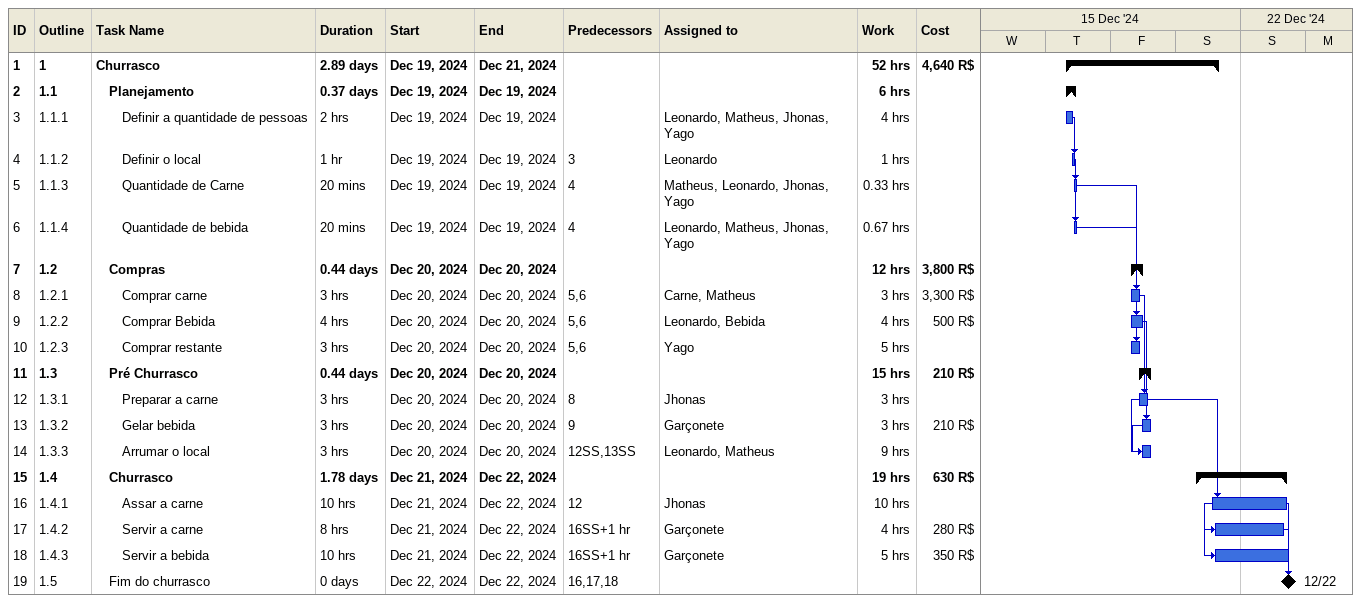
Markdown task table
| ID | WBS | Task | Duration | Start | Finish | Predecessors | Resources | Work (h) | Cost (R$) |
|---|---|---|---|---|---|---|---|---|---|
| 1 | 1 | **Churrasco** | 2.89d | 2024-12-19 | 2024-12-21 |  |  | 52 | 4640 |
| 2 | 1.1 | **Planejamento** | 0.37d | 2024-12-19 | 2024-12-19 |  |  | 6 |  |
| 3 | 1.1.1 | Definir a quantidade de pessoas | 2h | 2024-12-19 | 2024-12-19 |  | Leonardo, Matheus, Jhonas, Yago | 4 |  |
| 4 | 1.1.2 | Definir o local | 1h | 2024-12-19 | 2024-12-19 | 3 | Leonardo | 1 |  |
| 5 | 1.1.3 | Quantidade de Carne | 20min | 2024-12-19 | 2024-12-19 | 4 | Matheus, Leonardo, Jhonas, Yago | 0.33 |  |
| 6 | 1.1.4 | Quantidade de bebida | 20min | 2024-12-19 | 2024-12-19 | 4 | Leonardo, Matheus, Jhonas, Yago | 0.67 |  |
| 7 | 1.2 | **Compras** | 0.44d | 2024-12-20 | 2024-12-20 |  |  | 12 | 3800 |
| 8 | 1.2.1 | Comprar carne | 3h | 2024-12-20 | 2024-12-20 | 5, 6 | Carne, Matheus | 3 | 3300 |
| 9 | 1.2.2 | Comprar Bebida | 4h | 2024-12-20 | 2024-12-20 | 5, 6 | Leonardo, Bebida | 4 | 500 |
| 10 | 1.2.3 | Comprar restante | 3h | 2024-12-20 | 2024-12-20 | 5, 6 | Yago | 5 |  |
| 11 | 1.3 | **Pré Churrasco** | 0.44d | 2024-12-20 | 2024-12-20 |  |  | 15 | 210 |
| 12 | 1.3.1 | Preparar a carne | 3h | 2024-12-20 | 2024-12-20 | 8 | Jhonas | 3 |  |
| 13 | 1.3.2 | Gelar bebida | 3h | 2024-12-20 | 2024-12-20 | 9 | Garçonete | 3 | 210 |
| 14 | 1.3.3 | Arrumar o local | 3h | 2024-12-20 | 2024-12-20 | 12SS, 13SS | Leonardo, Matheus | 9 |  |
| 15 | 1.4 | **Churrasco** | 1.78d | 2024-12-21 | 2024-12-22 |  |  | 19 | 630 |
| 16 | 1.4.1 | Assar a carne | 10h | 2024-12-21 | 2024-12-22 | 12 | Jhonas | 10 |  |
| 17 | 1.4.2 | Servir a carne | 8h | 2024-12-21 | 2024-12-22 | 16SS+1h | Garçonete | 4 | 280 |
| 18 | 1.4.3 | Servir a bebida | 10h | 2024-12-21 | 2024-12-22 | 16SS+1h | Garçonete | 5 | 350 |
| 19 | 1.5 | Fim do churrasco | 0d | 2024-12-22 | 2024-12-22 | 16, 17, 18 |  |  |  |
